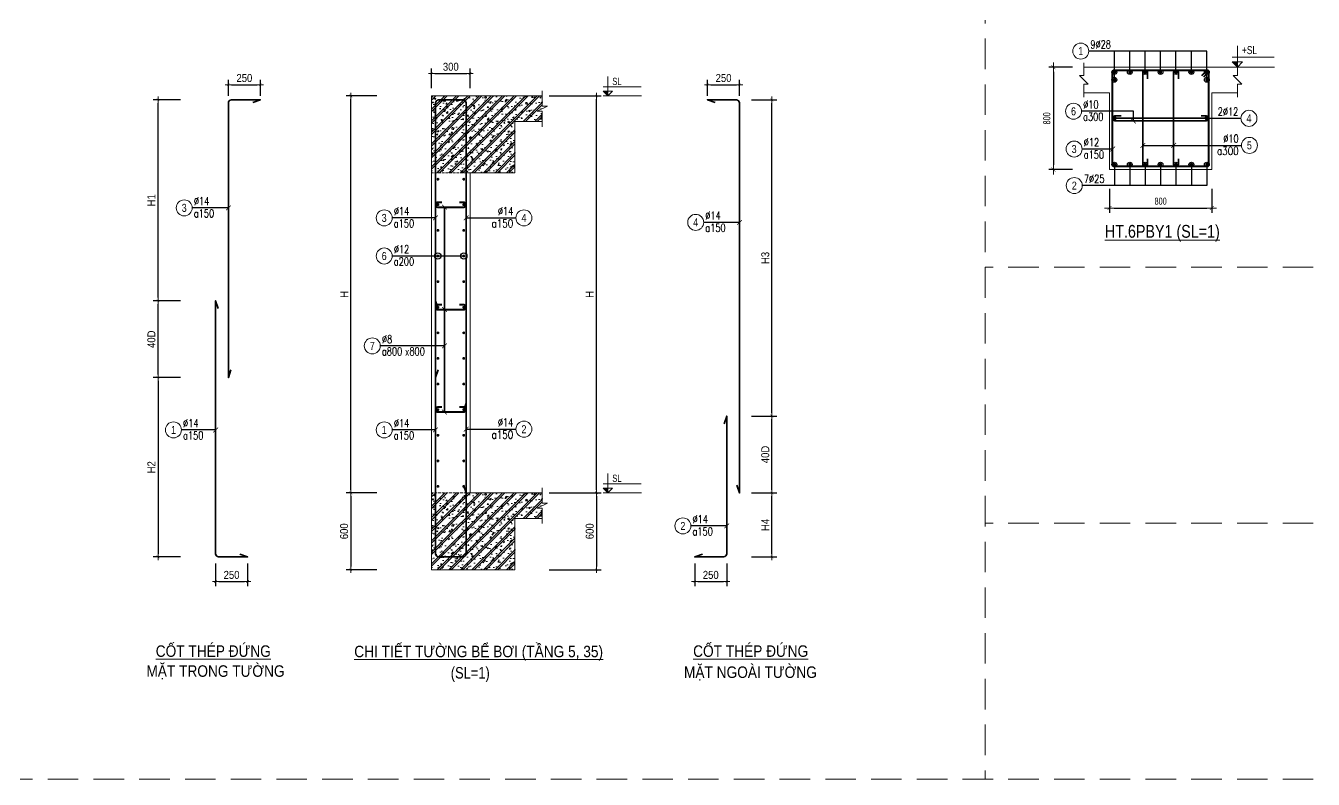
# Model space of a CAD drawing. Header units: millimetres. Extents: x 225489 to 327520, y -235866 to -221866.
# Drawn here: x 317466 to 327520, y -235866 to -229980 of the extents above; entities that cross this region are included whole.
import ezdxf
from ezdxf.enums import TextEntityAlignment as Align

# ---------------------------------------------------------------- set-up
doc = ezdxf.new("R2010")
doc.units = ezdxf.units.MM
doc.header["$PDMODE"] = 3
doc.linetypes.add('HIDDEN', pattern=[9.525, 6.35, -3.175])
doc.linetypes.add('HIDDEN2', pattern=[4.7625, 3.175, -1.5875])
doc.layers.get('0').update_dxf_attribs({"lineweight": 20})
doc.layers.get('Defpoints').update_dxf_attribs({"color": 151, "lineweight": 9})
for name, color, linetype, lineweight in [('kata_text', 7, 'Continuous', 30), ('NDC_S_ANNO', 7, 'Continuous', 20), ('NDC_S_CONTINUOUS', 3, 'Continuous', 20), ('NDC_S_DIM', 1, 'Continuous', 15), ('NDC_S_HATCH MATERIAL', 8, 'Continuous', 13), ('NDC_S_HIDDEN', 8, 'HIDDEN2', 13), ('NDC_S_LEADER', 1, 'Continuous', 15), ('NDC_S_REBAR', 4, 'Continuous', 35), ('NDC_S_STIRRUP', 4, 'Continuous', 40), ('NDC_S_TEXT SYMBOL', 7, 'Continuous', 20), ('NDC_S_THIN LINE', 8, 'Continuous', 9), ('NDC_S_VN TEXT', 7, 'Continuous', 20)]:
    doc.layers.add(name, color=color, linetype=linetype, lineweight=lineweight)
doc.styles.add('ARIAL', font='arial.ttf', dxfattribs={"width": 0.8})
doc.styles.add('NDC_ANNO', font='', dxfattribs={"width": 0.8})
doc.styles.add('NDC_ARIAL', font='arial.ttf', dxfattribs={"width": 0.85})
doc.styles.add('NDC_DIM', font='', dxfattribs={"width": 0.75})
doc.styles.add('NDC_EN TXT', font='romans.shx', dxfattribs={"width": 0.8})
doc.styles.add('NDC_ROMANS', font='romans.shx', dxfattribs={"width": 0.8})
doc.styles.get('NDC_ANNO').set_extended_font_data('Dotum')
doc.styles.get('NDC_DIM').set_extended_font_data('Dotum')
doc.dimstyles.new('NDC_1-25', dxfattribs={"dimscale": 25, "dimtxt": 2.5, "dimasz": 1, "dimexe": 1.5, "dimexo": 0, "dimgap": 0.8, "dimtad": 1, "dimdec": 0, "dimdsep": 46, "dimtxsty": 'NDC_ARIAL', "dimblk": 'DIMMARK', "dimcen": 49999.938995, "dimdle": 1.5, "dimclrd": 1, "dimclre": 1, "dimclrt": 3, "dimadec": 0, "dimazin": 0, "dimtfac": 1, "dimtdec": 0, "dimtix": 1, "dimtmove": 2, "dimatfit": 3, "dimfxl": 8, "dimarcsym": 0})
doc.dimstyles.new('NDC_dim_25', dxfattribs={"dimscale": 25, "dimtxt": 2.2, "dimasz": 1.5, "dimexe": 1.5, "dimexo": 2.5, "dimgap": 1, "dimtad": 1, "dimdec": 0, "dimzin": 0, "dimdsep": 46, "dimtxsty": 'NDC_DIM', "dimblk": 'DIMMARK', "dimcen": 0.09, "dimdle": 1.2, "dimclrd": 1, "dimclre": 1, "dimclrt": 3, "dimadec": 0, "dimazin": 0, "dimtfac": 1, "dimtdec": 0, "dimtix": 1, "dimtofl": 0, "dimtmove": 0, "dimatfit": 3, "dimfxl": 6, "dimfxlon": 1, "dimtolj": 1, "dimtzin": 0, "dimarcsym": 0})

# ---------------------------------------------------------------- blocks, each defined once
blk = doc.blocks.new('DIMMARK')
at = {"layer": 'NDC_S_DIM', "color": 1}
blk.add_line((-1.5, 0), (1, 0), dxfattribs=at)
at = {"layer": 'NDC_S_DIM', "color": 2, "const_width": 0.1}
blk.add_lwpolyline([(-0.42, -0.42), (0.42, 0.42)], dxfattribs=at)
blk = doc.blocks.new('kata_block_TD')
at = {"color": 6, "linetype": 'ByBlock', "lineweight": -2, "style": 'ARIAL', "width": 0.8}
blk.add_attdef('SECTDET2', text='', height=5, dxfattribs=at).set_placement((0, 7.97), align=Align.CENTER)
at = {"color": 0, "linetype": 'ByBlock', "lineweight": -2, "style": 'ARIAL', "width": 0.8}
blk.add_attdef('SECTDET1', text='', height=5, dxfattribs=at).set_placement((0, 1.47), align=Align.CENTER)
at = {"color": 3, "lineweight": 25, "style": 'ARIAL', "width": 0.8}
blk.add_attdef('SSCALE', text='', height=2.5, dxfattribs=at).set_placement((0, -4), align=Align.CENTER)
blk = doc.blocks.new('*D415')
at = {"layer": 'Defpoints', "color": 0, "transparency": 16777216}
for p in [(320208, -233629), (320004, -234229), (320208, -234229)]:
    blk.add_point(p, dxfattribs=at)
at = {"layer": 'NDC_S_DIM', "color": 1, "lineweight": -2, "transparency": 16777216}
for p, q in [((320208, -233629), (319967, -233629)), ((320004, -233654), (320004, -234204)), ((320208, -234229), (319967, -234229))]:
    blk.add_line(p, q, dxfattribs=at)
at = {"layer": 'NDC_S_DIM', "color": 1, "lineweight": -2, "transparency": 16777216, "xscale": 25, "yscale": 25, "zscale": 25}
for p, rotation in [((320004, -233629), 90), ((320004, -234229), 270)]:
    blk.add_blockref('DIMMARK', p, dxfattribs=dict(at, rotation=rotation))
at = {"layer": 'NDC_S_DIM', "color": 3, "transparency": 16777216, "insert": (319952, -233929), "char_height": 62.5, "attachment_point": 5, "rotation": 90, "style": 'NDC_ARIAL'}
blk.add_mtext('600', dxfattribs=at)
blk = doc.blocks.new('*D416')
at = {"layer": 'Defpoints', "color": 0, "transparency": 16777216}
for p in [(320935, -230353), (320635, -230469), (320935, -230469)]:
    blk.add_point(p, dxfattribs=at)
at = {"layer": 'NDC_S_DIM', "color": 1, "lineweight": -2, "transparency": 16777216}
for p, q in [((320635, -230469), (320635, -230315)), ((320935, -230469), (320935, -230315)), ((320660, -230353), (320910, -230353))]:
    blk.add_line(p, q, dxfattribs=at)
at = {"layer": 'NDC_S_DIM', "color": 1, "lineweight": -2, "transparency": 16777216, "xscale": 25, "yscale": 25, "zscale": 25, "rotation": 180}
blk.add_blockref('DIMMARK', (320635, -230353), dxfattribs=at)
at = {"layer": 'NDC_S_DIM', "color": 1, "lineweight": -2, "transparency": 16777216, "xscale": 25, "yscale": 25, "zscale": 25}
blk.add_blockref('DIMMARK', (320935, -230353), dxfattribs=at)
at = {"layer": 'NDC_S_DIM', "color": 3, "transparency": 16777216, "insert": (320785, -230301), "char_height": 62.5, "attachment_point": 5, "style": 'NDC_ARIAL'}
blk.add_mtext('300', dxfattribs=at)
blk = doc.blocks.new('kata_block_THEP')
at = {"layer": 'NDC_S_REBAR', "color": 0}
for p, q in [((-0.5, 0), (0.5, 0)), ((-0.35, 0.35), (0.35, -0.35)), ((0.35, 0.35), (-0.35, -0.35)), ((0, 0.5), (0, -0.5))]:
    blk.add_line(p, q, dxfattribs=at)
at = {"layer": 'NDC_S_REBAR', "color": 0, "const_width": 0.0833}
blk.add_lwpolyline([(-0.5, 0, 1), (0.5, 0, 1), (-0.5, 0, 1)], format="xyb", dxfattribs=at)
blk = doc.blocks.new('*U413')
at = {"layer": 'NDC_S_REBAR', "xscale": 18, "yscale": 18, "zscale": 18}
blk.add_blockref('kata_block_THEP', (0, 0), dxfattribs=at)
blk = doc.blocks.new('*U414')
at = {"layer": 'NDC_S_CONTINUOUS', "color": 0, "linetype": 'ByBlock', "lineweight": -2, "transparency": 16777216}
for p in [(0, 0), (200, 0), (400, 0), (600, 0), (800, 0), (1000, 0), (1200, 0), (1400, 0), (1600, 0), (1800, 0), (2000, 0), (2200, 0), (2400, 0)]:
    blk.add_blockref('*U413', p, dxfattribs=at)
blk = doc.blocks.new('*U411')
at = {"layer": 'NDC_S_REBAR', "xscale": 18, "yscale": 18, "zscale": 18}
blk.add_blockref('kata_block_THEP', (0, 0), dxfattribs=at)
blk = doc.blocks.new('*U412')
at = {"layer": 'NDC_S_CONTINUOUS', "color": 0, "linetype": 'ByBlock', "lineweight": -2, "transparency": 16777216}
for p in [(0, 0), (200, 0), (400, 0), (600, 0), (800, 0), (1000, 0), (1200, 0), (1400, 0), (1600, 0), (1800, 0), (2000, 0), (2200, 0), (2400, 0)]:
    blk.add_blockref('*U411', p, dxfattribs=at)
blk = doc.blocks.new('*D417')
at = {"layer": 'Defpoints', "color": 0, "transparency": 16777216}
for p in [(321554, -230529), (321922, -230529), (321554, -233629)]:
    blk.add_point(p, dxfattribs=at)
at = {"layer": 'NDC_S_DIM', "color": 1, "lineweight": -2, "transparency": 16777216}
for p, q in [((321554, -230529), (321959, -230529)), ((321922, -233604), (321922, -230554)), ((321554, -233629), (321959, -233629))]:
    blk.add_line(p, q, dxfattribs=at)
at = {"layer": 'NDC_S_DIM', "color": 1, "lineweight": -2, "transparency": 16777216, "xscale": 25, "yscale": 25, "zscale": 25}
for p, rotation in [((321922, -230529), 90), ((321922, -233629), 270)]:
    blk.add_blockref('DIMMARK', p, dxfattribs=dict(at, rotation=rotation))
at = {"layer": 'NDC_S_DIM', "color": 3, "transparency": 16777216, "insert": (321870, -232079), "char_height": 62.5, "attachment_point": 5, "rotation": 90, "style": 'NDC_ARIAL'}
blk.add_mtext('H', dxfattribs=at)
blk = doc.blocks.new('*D418')
at = {"layer": 'Defpoints', "color": 0, "transparency": 16777216}
for p in [(321554, -233629), (321554, -234229), (321922, -234229)]:
    blk.add_point(p, dxfattribs=at)
at = {"layer": 'NDC_S_DIM', "color": 1, "lineweight": -2, "transparency": 16777216}
for p, q in [((321554, -233629), (321959, -233629)), ((321922, -233654), (321922, -234204)), ((321554, -234229), (321959, -234229))]:
    blk.add_line(p, q, dxfattribs=at)
at = {"layer": 'NDC_S_DIM', "color": 1, "lineweight": -2, "transparency": 16777216, "xscale": 25, "yscale": 25, "zscale": 25}
for p, rotation in [((321922, -233629), 90), ((321922, -234229), 270)]:
    blk.add_blockref('DIMMARK', p, dxfattribs=dict(at, rotation=rotation))
at = {"layer": 'NDC_S_DIM', "color": 3, "transparency": 16777216, "insert": (321870, -233929), "char_height": 62.5, "attachment_point": 5, "rotation": 90, "style": 'NDC_ARIAL'}
blk.add_mtext('600', dxfattribs=at)
blk = doc.blocks.new('*D419')
at = {"layer": 'Defpoints', "color": 0, "transparency": 16777216}
for p in [(323133, -233629), (323292, -233629), (323133, -234129)]:
    blk.add_point(p, dxfattribs=at)
at = {"layer": 'NDC_S_DIM', "color": 1, "lineweight": -2, "transparency": 16777216}
for p, q in [((323133, -233629), (323330, -233629)), ((323292, -234104), (323292, -233654)), ((323133, -234129), (323330, -234129))]:
    blk.add_line(p, q, dxfattribs=at)
at = {"layer": 'NDC_S_DIM', "color": 1, "lineweight": -2, "transparency": 16777216, "xscale": 25, "yscale": 25, "zscale": 25}
for p, rotation in [((323292, -233629), 90), ((323292, -234129), 270)]:
    blk.add_blockref('DIMMARK', p, dxfattribs=dict(at, rotation=rotation))
at = {"layer": 'NDC_S_DIM', "color": 3, "transparency": 16777216, "insert": (323241, -233879), "char_height": 62.5, "attachment_point": 5, "rotation": 90, "style": 'NDC_ARIAL'}
blk.add_mtext('H4', dxfattribs=at)
blk = doc.blocks.new('*D420')
at = {"layer": 'Defpoints', "color": 0, "transparency": 16777216}
for p in [(323133, -233029), (323292, -233029), (323133, -233629)]:
    blk.add_point(p, dxfattribs=at)
at = {"layer": 'NDC_S_DIM', "color": 1, "lineweight": -2, "transparency": 16777216}
for p, q in [((323133, -233029), (323330, -233029)), ((323292, -233604), (323292, -233054)), ((323133, -233629), (323330, -233629))]:
    blk.add_line(p, q, dxfattribs=at)
at = {"layer": 'NDC_S_DIM', "color": 1, "lineweight": -2, "transparency": 16777216, "xscale": 25, "yscale": 25, "zscale": 25}
for p, rotation in [((323292, -233029), 90), ((323292, -233629), 270)]:
    blk.add_blockref('DIMMARK', p, dxfattribs=dict(at, rotation=rotation))
at = {"layer": 'NDC_S_DIM', "color": 3, "transparency": 16777216, "insert": (323241, -233329), "char_height": 62.5, "attachment_point": 5, "rotation": 90, "style": 'NDC_ARIAL'}
blk.add_mtext('40D', dxfattribs=at)
blk = doc.blocks.new('*D421')
at = {"layer": 'Defpoints', "color": 0, "transparency": 16777216}
for p in [(323133, -230559), (323292, -230559), (323133, -233029)]:
    blk.add_point(p, dxfattribs=at)
at = {"layer": 'NDC_S_DIM', "color": 1, "lineweight": -2, "transparency": 16777216}
for p, q in [((323133, -230559), (323330, -230559)), ((323292, -233004), (323292, -230584)), ((323133, -233029), (323330, -233029))]:
    blk.add_line(p, q, dxfattribs=at)
at = {"layer": 'NDC_S_DIM', "color": 1, "lineweight": -2, "transparency": 16777216, "xscale": 25, "yscale": 25, "zscale": 25}
for p, rotation in [((323292, -230559), 90), ((323292, -233029), 270)]:
    blk.add_blockref('DIMMARK', p, dxfattribs=dict(at, rotation=rotation))
at = {"layer": 'NDC_S_DIM', "color": 3, "transparency": 16777216, "insert": (323241, -231794), "char_height": 62.5, "attachment_point": 5, "rotation": 90, "style": 'NDC_ARIAL'}
blk.add_mtext('H3', dxfattribs=at)
blk = doc.blocks.new('*D422')
at = {"layer": 'Defpoints', "color": 0, "transparency": 16777216}
for p in [(322690, -234180), (322940, -234180), (322940, -234322)]:
    blk.add_point(p, dxfattribs=at)
at = {"layer": 'NDC_S_DIM', "color": 1, "lineweight": -2, "transparency": 16777216}
for p, q in [((322690, -234180), (322690, -234359)), ((322940, -234180), (322940, -234359)), ((322715, -234322), (322915, -234322))]:
    blk.add_line(p, q, dxfattribs=at)
at = {"layer": 'NDC_S_DIM', "color": 1, "lineweight": -2, "transparency": 16777216, "xscale": 25, "yscale": 25, "zscale": 25, "rotation": 180}
blk.add_blockref('DIMMARK', (322690, -234322), dxfattribs=at)
at = {"layer": 'NDC_S_DIM', "color": 1, "lineweight": -2, "transparency": 16777216, "xscale": 25, "yscale": 25, "zscale": 25}
blk.add_blockref('DIMMARK', (322940, -234322), dxfattribs=at)
at = {"layer": 'NDC_S_DIM', "color": 3, "transparency": 16777216, "insert": (322815, -234270), "char_height": 62.5, "attachment_point": 5, "style": 'NDC_ARIAL'}
blk.add_mtext('250', dxfattribs=at)
blk = doc.blocks.new('*D423')
at = {"layer": 'Defpoints', "color": 0, "transparency": 16777216}
for p in [(318948, -234180), (319198, -234180), (319198, -234322)]:
    blk.add_point(p, dxfattribs=at)
at = {"layer": 'NDC_S_DIM', "color": 1, "lineweight": -2, "transparency": 16777216}
for p, q in [((318948, -234180), (318948, -234359)), ((319198, -234180), (319198, -234359)), ((318973, -234322), (319173, -234322))]:
    blk.add_line(p, q, dxfattribs=at)
at = {"layer": 'NDC_S_DIM', "color": 1, "lineweight": -2, "transparency": 16777216, "xscale": 25, "yscale": 25, "zscale": 25, "rotation": 180}
blk.add_blockref('DIMMARK', (318948, -234322), dxfattribs=at)
at = {"layer": 'NDC_S_DIM', "color": 1, "lineweight": -2, "transparency": 16777216, "xscale": 25, "yscale": 25, "zscale": 25}
blk.add_blockref('DIMMARK', (319198, -234322), dxfattribs=at)
at = {"layer": 'NDC_S_DIM', "color": 3, "transparency": 16777216, "insert": (319073, -234270), "char_height": 62.5, "attachment_point": 5, "style": 'NDC_ARIAL'}
blk.add_mtext('250', dxfattribs=at)
blk = doc.blocks.new('*D424')
at = {"layer": 'Defpoints', "color": 0, "transparency": 16777216}
for p in [(318674, -232729), (318499, -234129), (318674, -234129)]:
    blk.add_point(p, dxfattribs=at)
at = {"layer": 'NDC_S_DIM', "color": 1, "lineweight": -2, "transparency": 16777216}
for p, q in [((318674, -232729), (318461, -232729)), ((318499, -232754), (318499, -234104)), ((318674, -234129), (318461, -234129))]:
    blk.add_line(p, q, dxfattribs=at)
at = {"layer": 'NDC_S_DIM', "color": 1, "lineweight": -2, "transparency": 16777216, "xscale": 25, "yscale": 25, "zscale": 25}
for p, rotation in [((318499, -232729), 90), ((318499, -234129), 270)]:
    blk.add_blockref('DIMMARK', p, dxfattribs=dict(at, rotation=rotation))
at = {"layer": 'NDC_S_DIM', "color": 3, "transparency": 16777216, "insert": (318447, -233429), "char_height": 62.5, "attachment_point": 5, "rotation": 90, "style": 'NDC_ARIAL'}
blk.add_mtext('H2', dxfattribs=at)
blk = doc.blocks.new('*D425')
at = {"layer": 'Defpoints', "color": 0, "transparency": 16777216}
for p in [(318499, -232129), (318674, -232129), (318674, -232729)]:
    blk.add_point(p, dxfattribs=at)
at = {"layer": 'NDC_S_DIM', "color": 1, "lineweight": -2, "transparency": 16777216}
for p, q in [((318674, -232129), (318461, -232129)), ((318499, -232704), (318499, -232154)), ((318674, -232729), (318461, -232729))]:
    blk.add_line(p, q, dxfattribs=at)
at = {"layer": 'NDC_S_DIM', "color": 1, "lineweight": -2, "transparency": 16777216, "xscale": 25, "yscale": 25, "zscale": 25}
for p, rotation in [((318499, -232129), 90), ((318499, -232729), 270)]:
    blk.add_blockref('DIMMARK', p, dxfattribs=dict(at, rotation=rotation))
at = {"layer": 'NDC_S_DIM', "color": 3, "transparency": 16777216, "insert": (318447, -232429), "char_height": 62.5, "attachment_point": 5, "rotation": 90, "style": 'NDC_ARIAL'}
blk.add_mtext('40D', dxfattribs=at)
blk = doc.blocks.new('*D426')
at = {"layer": 'Defpoints', "color": 0, "transparency": 16777216}
for p in [(318499, -230559), (318674, -230559), (318674, -232129)]:
    blk.add_point(p, dxfattribs=at)
at = {"layer": 'NDC_S_DIM', "color": 1, "lineweight": -2, "transparency": 16777216}
for p, q in [((318674, -230559), (318461, -230559)), ((318499, -232104), (318499, -230584)), ((318674, -232129), (318461, -232129))]:
    blk.add_line(p, q, dxfattribs=at)
at = {"layer": 'NDC_S_DIM', "color": 1, "lineweight": -2, "transparency": 16777216, "xscale": 25, "yscale": 25, "zscale": 25}
for p, rotation in [((318499, -230559), 90), ((318499, -232129), 270)]:
    blk.add_blockref('DIMMARK', p, dxfattribs=dict(at, rotation=rotation))
at = {"layer": 'NDC_S_DIM', "color": 3, "transparency": 16777216, "insert": (318447, -231344), "char_height": 62.5, "attachment_point": 5, "rotation": 90, "style": 'NDC_ARIAL'}
blk.add_mtext('H1', dxfattribs=at)
blk = doc.blocks.new('*D427')
at = {"layer": 'Defpoints', "color": 0, "transparency": 16777216}
for p in [(319298, -230441), (319048, -230528), (319298, -230528)]:
    blk.add_point(p, dxfattribs=at)
at = {"layer": 'NDC_S_DIM', "color": 1, "lineweight": -2, "transparency": 16777216}
for p, q in [((319048, -230528), (319048, -230403)), ((319073, -230441), (319273, -230441)), ((319298, -230528), (319298, -230403))]:
    blk.add_line(p, q, dxfattribs=at)
at = {"layer": 'NDC_S_DIM', "color": 1, "lineweight": -2, "transparency": 16777216, "xscale": 25, "yscale": 25, "zscale": 25, "rotation": 180}
blk.add_blockref('DIMMARK', (319048, -230441), dxfattribs=at)
at = {"layer": 'NDC_S_DIM', "color": 1, "lineweight": -2, "transparency": 16777216, "xscale": 25, "yscale": 25, "zscale": 25}
blk.add_blockref('DIMMARK', (319298, -230441), dxfattribs=at)
at = {"layer": 'NDC_S_DIM', "color": 3, "transparency": 16777216, "insert": (319173, -230389), "char_height": 62.5, "attachment_point": 5, "style": 'NDC_ARIAL'}
blk.add_mtext('250', dxfattribs=at)
blk = doc.blocks.new('*D428')
at = {"layer": 'Defpoints', "color": 0, "transparency": 16777216}
for p in [(323040, -230441), (322790, -230528), (323040, -230528)]:
    blk.add_point(p, dxfattribs=at)
at = {"layer": 'NDC_S_DIM', "color": 1, "lineweight": -2, "transparency": 16777216}
for p, q in [((322790, -230528), (322790, -230403)), ((322815, -230441), (323015, -230441)), ((323040, -230528), (323040, -230403))]:
    blk.add_line(p, q, dxfattribs=at)
at = {"layer": 'NDC_S_DIM', "color": 1, "lineweight": -2, "transparency": 16777216, "xscale": 25, "yscale": 25, "zscale": 25, "rotation": 180}
blk.add_blockref('DIMMARK', (322790, -230441), dxfattribs=at)
at = {"layer": 'NDC_S_DIM', "color": 1, "lineweight": -2, "transparency": 16777216, "xscale": 25, "yscale": 25, "zscale": 25}
blk.add_blockref('DIMMARK', (323040, -230441), dxfattribs=at)
at = {"layer": 'NDC_S_DIM', "color": 3, "transparency": 16777216, "insert": (322915, -230389), "char_height": 62.5, "attachment_point": 5, "style": 'NDC_ARIAL'}
blk.add_mtext('250', dxfattribs=at)
blk = doc.blocks.new('*U12')
blk.add_circle((-2.5, 0), 2.5)
at = {"layer": 'NDC_S_VN TEXT', "color": 7, "style": 'ARIAL', "width": 0.8}
blk.add_attdef('SH2', text='', height=2.5, dxfattribs=at).set_placement((-2.5, 0), align=Align.MIDDLE)
at = {"layer": 'NDC_S_VN TEXT', "color": 3, "style": 'NDC_EN TXT', "width": 0.75}
for tag, p in [('DK1', (0.5, 0.85)), ('KC1', (0.5, -2.97))]:
    blk.add_attdef(tag, p, '', height=2.5, dxfattribs=at)
blk = doc.blocks.new('*U15')
blk.add_circle((2.5, 0), 2.5)
at = {"layer": 'NDC_S_VN TEXT', "color": 3, "style": 'NDC_EN TXT'}
for tag, width, p in [('DK2', 0.75, (-0.85, 0.85)), ('KC2', 0.8, (-0.85, -2.97))]:
    blk.add_attdef(tag, text='', height=2.5, dxfattribs=dict(at, width=width)).set_placement(p, align=Align.RIGHT)
at = {"layer": 'NDC_S_VN TEXT', "color": 7, "style": 'ARIAL', "width": 0.8}
blk.add_attdef('SH3', text='', height=2.5, dxfattribs=at).set_placement((2.5, 0), align=Align.MIDDLE)
blk = doc.blocks.new('CD')
at = {"layer": 'NDC_S_ANNO'}
blk.add_hatch(color=3, dxfattribs=at).paths.add_polyline_path([(0, 160), (-161, 160), (0, 0)])
at = {"layer": 'NDC_S_ANNO', "ltscale": 50}
h = blk.add_hatch(dxfattribs=at)
h.set_pattern_fill('ANSI31', color=256, scale=140.6, style=0)
h.paths.add_polyline_path([(0, 160), (0, 0), (161, 160)])
for p, q in [((1156, 0), (-164, 0)), ((-159, 314), (1147, 314))]:
    blk.add_line(p, q, dxfattribs=at)
for points in [[(0, 669), (0, 0)], [(0, 0), (-161, 160), (0, 160)], [(0, 0), (161, 160), (0, 160)]]:
    blk.add_lwpolyline(points, dxfattribs=at)
at = {"layer": 'NDC_S_TEXT SYMBOL', "color": 3, "style": 'NDC_DIM', "width": 0.7}
blk.add_attdef('COT', (154, 375), '', height=250, dxfattribs=at)
blk = doc.blocks.new('*D429')
at = {"layer": 'Defpoints', "color": 0, "transparency": 16777216}
for p in [(320004, -230529), (320208, -230529), (320208, -233629)]:
    blk.add_point(p, dxfattribs=at)
at = {"layer": 'NDC_S_DIM', "color": 1, "lineweight": -2, "transparency": 16777216}
for p, q in [((320208, -230529), (319967, -230529)), ((320004, -233604), (320004, -230554)), ((320208, -233629), (319967, -233629))]:
    blk.add_line(p, q, dxfattribs=at)
at = {"layer": 'NDC_S_DIM', "color": 1, "lineweight": -2, "transparency": 16777216, "xscale": 25, "yscale": 25, "zscale": 25}
for p, rotation in [((320004, -230529), 90), ((320004, -233629), 270)]:
    blk.add_blockref('DIMMARK', p, dxfattribs=dict(at, rotation=rotation))
at = {"layer": 'NDC_S_DIM', "color": 3, "transparency": 16777216, "insert": (319953, -232079), "char_height": 62.5, "attachment_point": 5, "rotation": 90, "style": 'NDC_ARIAL'}
blk.add_mtext('H', dxfattribs=at)
blk = doc.blocks.new('*U10')
blk.add_circle((2.5, 0), 2.5)
at = {"layer": 'NDC_S_VN TEXT', "color": 3, "style": 'NDC_EN TXT', "width": 0.75}
blk.add_attdef('DK2', text='', height=2.5, dxfattribs=at).set_placement((-0.85, 0.85), align=Align.RIGHT)
at = {"layer": 'NDC_S_VN TEXT', "color": 7, "style": 'ARIAL', "width": 0.8}
blk.add_attdef('SH3', text='', height=2.5, dxfattribs=at).set_placement((2.5, 0), align=Align.MIDDLE)
blk = doc.blocks.new('kata_block_CT')
at = {"layer": 'NDC_S_ANNO'}
blk.add_hatch(color=3, dxfattribs=at).paths.add_polyline_path([(0, 1.6), (-1.61, 1.6), (0, 0)])
at = {"layer": 'NDC_S_ANNO', "ltscale": 50}
h = blk.add_hatch(dxfattribs=at)
h.set_pattern_fill('ANSI31', color=256, scale=1.406, style=0)
h.paths.add_polyline_path([(0, 1.6), (0, 0), (1.61, 1.6)])
for p, q in [((11.56, 0), (-1.64, 0)), ((-1.59, 3.14), (11.47, 3.14))]:
    blk.add_line(p, q, dxfattribs=at)
for points in [[(0, 6.69), (0, 0)], [(0, 0), (-1.61, 1.6), (0, 1.6)], [(0, 0), (1.61, 1.6), (0, 1.6)]]:
    blk.add_lwpolyline(points, dxfattribs=at)
at = {"layer": 'NDC_S_ANNO', "color": 8, "ltscale": 50}
blk.add_lwpolyline([(0, 0), (-1.61, 1.6), (0, 1.6)], dxfattribs=at)
at = {"layer": 'NDC_S_TEXT SYMBOL', "color": 3, "style": 'NDC_ANNO', "width": 0.8}
blk.add_attdef('CT', (1.41, 4.07), '', height=2.5, dxfattribs=at)
blk = doc.blocks.new('*D434')
at = {"layer": 'Defpoints', "color": 0, "transparency": 16777216}
for p in [(325928, -231104), (326728, -231104), (326728, -231404)]:
    blk.add_point(p, dxfattribs=at)
at = {"layer": 'NDC_S_DIM', "color": 1, "lineweight": -2, "transparency": 16777216}
for p, q in [((325928, -231254), (325928, -231441)), ((326728, -231254), (326728, -231441)), ((325965, -231404), (326690, -231404))]:
    blk.add_line(p, q, dxfattribs=at)
at = {"layer": 'NDC_S_DIM', "color": 1, "lineweight": -2, "transparency": 16777216, "xscale": 37.5, "yscale": 37.5, "zscale": 37.5, "rotation": 180}
blk.add_blockref('DIMMARK', (325928, -231404), dxfattribs=at)
at = {"layer": 'NDC_S_DIM', "color": 1, "lineweight": -2, "transparency": 16777216, "xscale": 37.5, "yscale": 37.5, "zscale": 37.5}
blk.add_blockref('DIMMARK', (326728, -231404), dxfattribs=at)
at = {"layer": 'NDC_S_DIM', "color": 3, "transparency": 16777216, "insert": (326328, -231351), "char_height": 55, "attachment_point": 5, "style": 'NDC_DIM'}
blk.add_mtext('\\A1;800', dxfattribs=at)
blk = doc.blocks.new('*D435')
at = {"layer": 'Defpoints', "color": 0, "transparency": 16777216}
for p in [(325997, -230304), (325491, -231104), (325997, -231104)]:
    blk.add_point(p, dxfattribs=at)
at = {"layer": 'NDC_S_DIM', "color": 1, "lineweight": -2, "transparency": 16777216}
for p, q in [((325641, -230304), (325454, -230304)), ((325491, -230341), (325491, -231066)), ((325641, -231104), (325454, -231104))]:
    blk.add_line(p, q, dxfattribs=at)
at = {"layer": 'NDC_S_DIM', "color": 1, "lineweight": -2, "transparency": 16777216, "xscale": 37.5, "yscale": 37.5, "zscale": 37.5}
for p, rotation in [((325491, -230304), 90), ((325491, -231104), 270)]:
    blk.add_blockref('DIMMARK', p, dxfattribs=dict(at, rotation=rotation))
at = {"layer": 'NDC_S_DIM', "color": 3, "transparency": 16777216, "insert": (325439, -230704), "char_height": 55, "attachment_point": 5, "rotation": 90, "style": 'NDC_DIM'}
blk.add_mtext('\\A1;800', dxfattribs=at)
blk = doc.blocks.new('*U11')
blk.add_circle((-2.5, 0), 2.5)
at = {"layer": 'NDC_S_VN TEXT', "color": 7, "style": 'ARIAL', "width": 0.8}
blk.add_attdef('SH2', text='', height=2.5, dxfattribs=at).set_placement((-2.5, 0), align=Align.MIDDLE)
at = {"layer": 'NDC_S_VN TEXT', "color": 3, "style": 'NDC_EN TXT', "width": 0.75}
blk.add_attdef('DK1', (0.5, 0.85), '', height=2.5, dxfattribs=at)

msp = doc.modelspace()

# ---------------------------------------------------------------- hatches: boundary and pattern name
at = {"layer": 'NDC_S_HATCH MATERIAL'}
h = msp.add_hatch(dxfattribs=at)
h.set_pattern_fill('BT-01', color=256, scale=15, pattern_type=2)
h.set_pattern_definition([(50, (316412.87, -329897.705), (107.58903, -9.41282), [11.25, -123.75]), (355, (316412.87, -329897.7), (-20.8127, 112.82882), [9, -99]), (100.4514, (316421.84, -329898.49), (86.77641, 103.41593), [9.56103, -105.17132]), (46.1842, (316412.87, -329867.7), (160.08616, -24.82785), [16.875, -185.625]), (96.6356, (316426.21, -329869.77), (140.1994, 146.11768), [14.34154, -157.75695]), (351.1842, (316412.87, -329867.7), (140.1993, 146.1178), [13.5, -148.5]), (21, (316427.87, -329875.205), (89.53606, -60.39283), [11.25, -123.75]), (326, (316427.87, -329875.2), (36.4973, 108.77251), [9, -99]), (71.4514, (316435.33, -329880.24), (126.03339, 48.37957), [9.56103, -105.17132]), (37.5, (316412.87, -329897.705), (1.823978, 49.934078), [0, -97.8, 0, -100.5, 0, -99.375]), (7.5, (316412.87, -329897.705), (39.46043, 59.161757), [0, -57.3, 0, -95.55, 0, -37.875]), (327.5, (316379.42, -329897.705), (80.073365, -3.38323), [0, -37.5, 0, -117, 0, -155.25]), (317.5, (316364.42, -329897.705), (87.477925, 15.015747), [0, -48.75, 0, -77.7, 0, -110.25]), (45, (316412.87, -329897.705), (-45.078057, 45.078057), []), (45, (316412.87, -329879.33), (-45.078057, 45.078057), [])])
h.paths.add_polyline_path([(321499, -230648.9), (321459, -230648.9), (321539, -230608.9), (321499, -230608.9), (321499, -230528.9), (320935.2, -230528.9), (320635.2, -230528.9), (320635.2, -231128.9), (321285.2, -231128.9), (321285.2, -230728.9), (321499, -230728.9)])
h = msp.add_hatch(dxfattribs=at)
h.set_pattern_fill('BT-01', color=256, scale=15, pattern_type=2)
h.set_pattern_definition([(50, (316412.87, -332997.705), (107.58903, -9.41282), [11.25, -123.75]), (355, (316412.87, -332997.7), (-20.8127, 112.82882), [9, -99]), (100.4514, (316421.84, -332998.49), (86.77641, 103.41593), [9.56103, -105.17132]), (46.1842, (316412.87, -332967.7), (160.08616, -24.82785), [16.875, -185.625]), (96.6356, (316426.21, -332969.77), (140.1994, 146.11768), [14.34154, -157.75695]), (351.1842, (316412.87, -332967.7), (140.1993, 146.1178), [13.5, -148.5]), (21, (316427.87, -332975.205), (89.53606, -60.39283), [11.25, -123.75]), (326, (316427.87, -332975.2), (36.4973, 108.77251), [9, -99]), (71.4514, (316435.33, -332980.24), (126.03339, 48.37957), [9.56103, -105.17132]), (37.5, (316412.87, -332997.705), (1.823978, 49.934078), [0, -97.8, 0, -100.5, 0, -99.375]), (7.5, (316412.87, -332997.705), (39.46043, 59.161757), [0, -57.3, 0, -95.55, 0, -37.875]), (327.5, (316379.42, -332997.705), (80.073365, -3.38323), [0, -37.5, 0, -117, 0, -155.25]), (317.5, (316364.42, -332997.705), (87.477925, 15.015747), [0, -48.75, 0, -77.7, 0, -110.25]), (45, (316412.87, -332997.705), (-45.078057, 45.078057), []), (45, (316412.87, -332979.33), (-45.078057, 45.078057), [])])
h.paths.add_polyline_path([(321499, -233748.9), (321459, -233748.9), (321539, -233708.9), (321499, -233708.9), (321499, -233628.9), (320935.2, -233628.9), (320635.2, -233628.9), (320635.2, -234228.9), (321285.2, -234228.9), (321285.2, -233828.9), (321499, -233828.9)])

# ---------------------------------------------------------------- linework, layer by layer
at = {"layer": 'NDC_S_CONTINUOUS', "ltscale": 0.005}
for p, q in [((320635.2, -230528.9), (321499, -230528.9)), ((320935.2, -233628.9), (321499, -233628.9))]:
    msp.add_line(p, q, dxfattribs=at)
at = {"layer": 'NDC_S_CONTINUOUS'}
for points in [[(325727.8, -230303.6), (325927.8, -230303.6), (325927.8, -230303.6), (326727.8, -230303.6), (326727.8, -230303.6), (326927.8, -230303.6)], [(325727.8, -230503.6), (325927.8, -230503.6), (325927.8, -231103.6), (326727.8, -231103.6), (326727.8, -230503.6), (326927.8, -230503.6)]]:
    msp.add_lwpolyline(points, dxfattribs=at)
at = {"layer": 'NDC_S_CONTINUOUS', "ltscale": 0.005}
for points in [[(320635.2, -233628.9), (320635.2, -230528.9)], [(321499, -230728.9), (321285.2, -230728.9), (321285.2, -231128.9), (320935.2, -231128.9)], [(320935.2, -233628.9), (320935.2, -231128.9)], [(321499, -233828.9), (321285.2, -233828.9), (321285.2, -234228.9), (320635.2, -234228.9), (320635.2, -233628.9)]]:
    msp.add_lwpolyline(points, dxfattribs=at)
at = {"layer": 'NDC_S_DIM'}
for points in [[(321499, -230768.9), (321499, -230648.9), (321459, -230648.9), (321539, -230608.9), (321499, -230608.9), (321499, -230488.9)], [(321499, -233868.9), (321499, -233748.9), (321459, -233748.9), (321539, -233708.9), (321499, -233708.9), (321499, -233588.9)]]:
    msp.add_lwpolyline(points, dxfattribs=at)
at = {"layer": 'NDC_S_HATCH MATERIAL', "linetype": 'HIDDEN', "ltscale": 3}
for p, q in [((320935.2, -231128.9), (320635.2, -231128.9)), ((320935.2, -233628.9), (320635.2, -233628.9))]:
    msp.add_line(p, q, dxfattribs=at)
at = {"layer": 'NDC_S_HIDDEN', "ltscale": 75}
for p, q in [((324958.5, -221865.9), (324958.5, -235865.9)), ((327520, -231865.9), (324958.5, -231865.9)), ((327520, -233865.9), (324958.5, -233865.9)), ((327520, -235865.9), (309589.4, -235865.9))]:
    msp.add_line(p, q, dxfattribs=at)
at = {"layer": 'NDC_S_REBAR'}
for points in [[(326226, -230396), (326226, -230347.1, 1), (326189.2, -230347.1), (326189.2, -231060.2, 1), (326226, -231060.2), (326226, -231020.9, -0.4142136)], [(326466.7, -230396), (326466.7, -230347.1, 1), (326429.8, -230347.1), (326429.8, -231060.2, 1), (326466.7, -231060.2), (326466.7, -231020.9, -0.4142136)], [(319238.1, -230578.9), (319298.1, -230558.9), (319072.1, -230558.9, 0.4142136), (319048.1, -230582.9), (319048.1, -232728.9), (319068.1, -232668.9)], [(320827, -230568.9), (320865.2, -230558.9), (320689.2, -230558.9, 0.4142136), (320665.2, -230582.9), (320665.2, -232728.9), (320685.2, -232668.9)], [(320735.2, -230568.9), (320705.2, -230558.9), (320881.2, -230558.9, -0.4142136), (320905.2, -230582.9), (320905.2, -233628.9), (320885.2, -233568.9)], [(322849.6, -230578.9), (322789.6, -230558.9), (323015.6, -230558.9, -0.4142136), (323039.6, -230582.9), (323039.6, -233628.9), (323019.6, -233568.9)], [(326020.1, -230685.2), (325971.2, -230685.2, 1), (325971.2, -230722.1), (326684.4, -230722.1, 1), (326684.4, -230685.2), (326645.1, -230685.2, -0.4142136)], [(319138.1, -234108.9), (319198.1, -234128.9), (318972.1, -234128.9, -0.4142136), (318948.1, -234104.9), (318948.1, -232128.9), (318968.1, -232188.9)], [(320841.3, -234108.9), (320865.2, -234128.9), (320689.2, -234128.9, -0.4142136), (320665.2, -234104.9), (320665.2, -232128.9), (320685.2, -232188.9)], [(320726.4, -234108.9), (320705.2, -234128.9), (320881.2, -234128.9, 0.4142136), (320905.2, -234104.9), (320905.2, -232928.9), (320885.2, -232988.9)], [(322749.6, -234108.9), (322689.6, -234128.9), (322915.6, -234128.9, 0.4142136), (322939.6, -234104.9), (322939.6, -233028.9), (322919.6, -233088.9)]]:
    msp.add_lwpolyline(points, format="xyb", dxfattribs=at)
at = {"layer": 'NDC_S_STIRRUP'}
for points in [[(326648.8, -230368.6), (326688.8, -230328.6, -0.4142136), (326702.8, -230342.6), (326702.8, -231064.6, -0.4142136), (326688.8, -231078.6), (325966.8, -231078.6, -0.4142136), (325952.8, -231064.6), (325952.8, -230342.6, -0.4142136), (325966.8, -230328.6), (326688.8, -230328.6, -0.4142136), (326702.8, -230342.6), (326662.8, -230382.6)], [(320716.2, -231360.9), (320684.2, -231360.9, 1), (320684.2, -231396.9), (320886.2, -231396.9, 1), (320886.2, -231360.9), (320854.2, -231360.9)], [(320716.2, -232160.9), (320684.2, -232160.9, 1), (320684.2, -232196.9), (320886.2, -232196.9, 1), (320886.2, -232160.9), (320854.2, -232160.9)], [(320716.2, -232960.9), (320684.2, -232960.9, 1), (320684.2, -232996.9), (320886.2, -232996.9, 1), (320886.2, -232960.9), (320854.2, -232960.9)]]:
    msp.add_lwpolyline(points, format="xyb", dxfattribs=at)
at = {"layer": 'NDC_S_THIN LINE'}
for points in [[(325727.8, -230537), (325727.8, -230437), (325761.1, -230437), (325694.4, -230370.3), (325727.8, -230370.3), (325727.8, -230270.3)], [(326927.8, -230537), (326927.8, -230437), (326961.1, -230437), (326894.4, -230370.3), (326927.8, -230370.3), (326927.8, -230270.3)]]:
    msp.add_lwpolyline(points, dxfattribs=at)

# ---------------------------------------------------------------- block references
at = {"layer": 'NDC_S_CONTINUOUS', "xscale": -1, "rotation": 270}
msp.add_blockref('*U414', (320684.2, -233578.9), dxfattribs=at)
at = {"layer": 'NDC_S_CONTINUOUS', "rotation": 90.00000000000001}
msp.add_blockref('*U412', (320886.2, -233578.9), dxfattribs=at)
at = {"layer": 'NDC_S_DIM'}
ref = msp.add_blockref('CD', (322011.3, -230528.9), dxfattribs=dict(at, xscale=0.2272727272727273, yscale=0.2272727272727273, zscale=0.2272727272727273))
ref.add_attrib('COT', 'SL', (322046.3, -230443.7), dxfattribs={"layer": '0', "color": 3, "height": 56.82, "style": 'NDC_ARIAL', "width": 0.75})
at = {"layer": 'NDC_S_DIM', "xscale": 25, "yscale": 25, "zscale": 25}
for p, values in [((318765.9, -231402.8), {'SH2': '3', 'DK1': '%%C14', 'KC1': 'a150'}), ((320327.4, -231481.3), {'SH2': '3', 'DK1': '%%C14', 'KC1': 'a150'}), ((322759.8, -231516), {'SH2': '4', 'DK1': '%%C14', 'KC1': 'a150'}), ((320327.4, -231778.9), {'SH2': '6', 'DK1': '%%c12', 'KC1': 'a200'}), ((320234.6, -232480.9), {'SH2': '7', 'DK1': '%%c8', 'KC1': 'a800'}), ((318681.8, -233137.5), {'SH2': '1', 'DK1': '%%C14', 'KC1': 'a150'}), ((320327.4, -233137.5), {'SH2': '1', 'DK1': '%%C14', 'KC1': 'a150'}), ((322659.8, -233886.9), {'SH2': '2', 'DK1': '%%C14', 'KC1': 'a150'})]:
    msp.add_blockref('*U12', p, dxfattribs=at).add_auto_attribs(values)
at = {"layer": 'NDC_S_DIM', "ltscale": 0.005, "xscale": 25, "yscale": 25, "zscale": 25}
for p, values in [((321293.8, -231481.3), {'SH3': '4', 'DK2': '%%C14', 'KC2': 'a150'}), ((321293.8, -233131.4), {'SH3': '2', 'DK2': '%%C14', 'KC2': 'a150'})]:
    msp.add_blockref('*U15', p, dxfattribs=at).add_auto_attribs(values)
at = {"layer": 'NDC_S_DIM'}
ref = msp.add_blockref('CD', (322011.3, -233628.9), dxfattribs=dict(at, xscale=0.2272727272727273, yscale=0.2272727272727273, zscale=0.2272727272727273))
ref.add_attrib('COT', 'SL', (322046.3, -233543.7), dxfattribs={"layer": '0', "color": 3, "height": 56.82, "style": 'NDC_ARIAL', "width": 0.75})
at = {"layer": 'NDC_S_REBAR', "xscale": 22, "yscale": 22, "zscale": 22}
for p in [(325966.8, -230342.6), (326087.1, -230342.6), (326207.4, -230342.6), (326327.8, -230342.6), (326448.1, -230342.6), (326568.4, -230342.6), (326688.8, -230342.6), (325966.8, -230402.6), (326688.8, -230402.6), (325966.8, -230703.6), (326688.8, -230703.6), (325966.8, -231064.6), (326087.1, -231064.6), (326207.4, -231064.6), (326327.8, -231064.6), (326448.1, -231064.6), (326568.4, -231064.6), (326688.8, -231064.6)]:
    msp.add_blockref('kata_block_THEP', p, dxfattribs=at)
at = {"layer": 'NDC_S_REBAR', "color": 3, "xscale": 12, "yscale": 12, "zscale": 12}
for p in [(320684.2, -231778.9), (320886.2, -231778.9)]:
    msp.add_blockref('kata_block_THEP', p, dxfattribs=at)
at = {"layer": 'NDC_S_THIN LINE', "xscale": 25, "yscale": 25, "zscale": 25}
for name, p, values in [('*U11', (325766.8, -230178.6), {'SH2': '1', 'DK1': '9%%c28'}), ('*U12', (325710.3, -230648.6), {'SH2': '6', 'DK1': '%%c10', 'KC1': 'a300'}), ('*U10', (326955.7, -230703.6), {'SH3': '4', 'DK2': '2%%c12'}), ('*U15', (326958.8, -230914.8), {'SH3': '5', 'DK2': '%%c10', 'KC2': 'a300'}), ('*U12', (325715.3, -230943.3), {'SH2': '3', 'DK1': '%%c12', 'KC1': 'a150'}), ('*U11', (325716.5, -231228.6), {'SH2': '2', 'DK1': '7%%c25'})]:
    msp.add_blockref(name, p, dxfattribs=at).add_auto_attribs(values)
at = {"layer": 'NDC_S_VN TEXT', "xscale": 25, "yscale": 25, "zscale": 25}
msp.add_blockref('kata_block_CT', (326927.8, -230303.6), dxfattribs=at).add_auto_attribs({'CT': '+SL'})
at = {"layer": 'NDC_S_VN TEXT'}
ref = msp.add_blockref('kata_block_TD', (326341.4, -231665.7), dxfattribs=dict(at, xscale=20, yscale=20, zscale=20))
ref.add_attrib('SECTDET1', '%%UHT.6PBY1 (SL=1)', dxfattribs={"layer": '0', "color": 0, "linetype": 'ByBlock', "lineweight": -2, "height": 100, "style": 'ARIAL', "width": 0.8}).set_placement((326341.4, -231636.3), align=Align.CENTER)
at = {"layer": 'NDC_S_VN TEXT', "ltscale": 0.005}
ref = msp.add_blockref('kata_block_TD', (320923.1, -235105.7), dxfattribs=dict(at, xscale=18, yscale=18, zscale=18))
ref.add_attrib('SECTDET1', ' (SL=1)', dxfattribs={"layer": '0', "color": 0, "linetype": 'ByBlock', "lineweight": -2, "height": 90, "style": 'ARIAL', "width": 0.8}).set_placement((320923.1, -235079.3), align=Align.CENTER)

# ---------------------------------------------------------------- texts
at = {"layer": 'kata_text', "color": 3, "style": 'NDC_ROMANS', "width": 0.75}
msp.add_text('x800', height=62.5, dxfattribs=at).set_placement((320427.6, -232555.2))
at = {"layer": 'NDC_S_VN TEXT', "style": 'NDC_ARIAL', "width": 0.85}
msp.add_text('%%UCHI TIẾT TƯỜNG BỂ BƠI (TẦNG 5, 35)', height=90, rotation=0, dxfattribs=at).set_placement((320031.1, -234912.9))
at = {"layer": 'NDC_S_VN TEXT', "char_height": 90, "attachment_point": 6, "rotation": 0, "style": 'NDC_ARIAL', "bg_fill": 3, "box_fill_scale": 1.2, "bg_fill_color": 256, "bg_fill_transparency": 0}
for s, insert in [('{\\LCỐT THÉP ĐỨNG}', (323576.1, -234865.5)), ('MẶT TRONG TƯỜNG', (319487.2, -235030.7))]:
    msp.add_mtext(s, dxfattribs=dict(at, insert=insert))

# ---------------------------------------------------------------- dimensions: what is measured, and where the dimension line sits
at = {"layer": 'NDC_S_DIM'}
for base, p1, p2, dimstyle, picture, middle in [((320935.2, -230352.6), (320635.2, -230469.4), (320935.2, -230469.4), 'NDC_1-25', '*D416', (320785.2, -230300.7)), ((319298.1, -230440.6), (319048.1, -230527.8), (319298.1, -230527.8), 'NDC_1-25', '*D427', (319173.1, -230388.7)), ((323039.6, -230440.6), (322789.6, -230527.8), (323039.6, -230527.8), 'NDC_1-25', '*D428', (322914.6, -230388.7)), ((326727.8, -231403.6), (325927.8, -231103.6), (326727.8, -231103.6), 'NDC_dim_25', '*D434', (326327.8, -231351.1)), ((319198.1, -234321.9), (318948.1, -234180.1), (319198.1, -234180.1), 'NDC_1-25', '*D423', (319073.1, -234270)), ((322939.6, -234321.9), (322689.6, -234180.1), (322939.6, -234180.1), 'NDC_1-25', '*D422', (322814.6, -234270))]:
    dim = msp.add_linear_dim(base=base, p1=p1, p2=p2, dimstyle=dimstyle, dxfattribs=at)
    dim.commit()
    dim.dimension.update_dxf_attribs({"geometry": picture, "text_midpoint": middle})
for base, p1, p2, angle, dimstyle, picture, middle in [((325491.5, -231103.6), (325997.5, -230303.6), (325997.5, -231103.6), 270, 'NDC_dim_25', '*D435', (325438.9, -230703.6)), ((320004, -234228.9), (320208.5, -233628.9), (320208.5, -234228.9), 90, 'NDC_1-25', '*D415', (319952.1, -233928.9)), ((321921.6, -234228.9), (321553.8, -233628.9), (321553.8, -234228.9), 90, 'NDC_1-25', '*D418', (321869.6, -233928.9))]:
    dim = msp.add_linear_dim(base=base, p1=p1, p2=p2, angle=angle, dimstyle=dimstyle, dxfattribs=at)
    dim.commit()
    dim.dimension.update_dxf_attribs({"geometry": picture, "text_midpoint": middle})
for base, p1, p2, text, picture, middle in [((318498.5, -230558.9), (318674.4, -232128.9), (318674.4, -230558.9), 'H1', '*D426', (318447.2, -231343.9)), ((320004, -230528.9), (320208.5, -233628.9), (320208.5, -230528.9), 'H', '*D429', (319952.8, -232078.9)), ((321921.6, -230528.9), (321553.8, -233628.9), (321553.8, -230528.9), 'H', '*D417', (321870.3, -232078.9)), ((323292.5, -230558.9), (323133, -233028.9), (323133, -230558.9), 'H3', '*D421', (323240.5, -231793.9)), ((318498.5, -232128.9), (318674.4, -232728.9), (318674.4, -232128.9), '40D', '*D425', (318446.6, -232428.9)), ((318498.5, -234128.9), (318674.4, -232728.9), (318674.4, -234128.9), 'H2', '*D424', (318447.2, -233428.9)), ((323292.5, -233028.9), (323133, -233628.9), (323133, -233028.9), '40D', '*D420', (323240.6, -233328.9)), ((323292.5, -233628.9), (323133, -234128.9), (323133, -233628.9), 'H4', '*D419', (323241.2, -233878.9))]:
    dim = msp.add_linear_dim(base=base, p1=p1, p2=p2, angle=90, text=text, dimstyle='NDC_1-25', dxfattribs=at)
    dim.commit()
    dim.dimension.update_dxf_attribs({"geometry": picture, "text_midpoint": middle})

# ---------------------------------------------------------------- leaders
at = {"layer": 'NDC_S_LEADER'}
for points in [[(320886.2, -231778.9), (320327.4, -231778.9)], [(320684.2, -231778.9), (320327.4, -231778.9)]]:
    msp.add_leader(points, dimstyle='NDC_1-25', override={"dimasz": 2, "dimldrblk": 'DotBlank'}, dxfattribs=at)
at = {"layer": 'NDC_S_THIN LINE'}
for points, override in [([(325966.8, -230342.6), (325966.8, -230178.6), (325766.8, -230178.6)], {"dimldrblk": 'DotBlank'}), ([(326688.8, -230342.6), (326688.8, -230178.6), (325766.8, -230178.6)], {"dimldrblk": 'DotBlank'}), ([(325966.8, -230402.6), (325966.8, -230178.6), (325766.8, -230178.6)], {"dimldrblk": 'DotBlank'}), ([(326688.8, -230402.6), (326688.8, -230178.6), (325766.8, -230178.6)], {"dimldrblk": 'DotBlank'}), ([(326087.1, -230342.6), (326087.1, -230178.6), (325887.1, -230178.6)], {"dimldrblk": 'DotBlank'}), ([(326207.4, -230342.6), (326207.4, -230178.6), (326007.4, -230178.6)], {"dimldrblk": 'DotBlank'}), ([(326327.8, -230342.6), (326327.8, -230178.6), (326127.8, -230178.6)], {"dimldrblk": 'DotBlank'}), ([(326448.1, -230342.6), (326448.1, -230178.6), (326248.1, -230178.6)], {"dimldrblk": 'DotBlank'}), ([(326568.4, -230342.6), (326568.4, -230178.6), (326368.4, -230178.6)], {"dimldrblk": 'DotBlank'}), ([(326115.1, -230723.6), (326115.1, -230648.6), (325710.3, -230648.6)], {"dimldrblk": 'ArchTick'}), ([(325966.8, -230703.6), (326694.8, -230703.6)], {"dimasz": 1, "dimldrblk": 'DotBlank'}), ([(326688.8, -230703.6), (325966.8, -230703.6)], {"dimasz": 1, "dimldrblk": 'DotBlank'}), ([(326688.8, -230703.6), (326955.7, -230703.6)], {"dimldrblk": 'DotSmall'}), ([(325952.8, -230943.3), (325715.3, -230943.3)], {"dimldrblk": 'ArchTick'}), ([(326189.2, -230914.8), (326958.8, -230914.8)], {"dimldrblk": 'ArchTick'}), ([(326429.8, -230914.8), (326958.8, -230914.8)], {"dimldrblk": 'ArchTick'}), ([(325966.8, -231064.6), (325966.8, -231228.6), (325716.5, -231228.6)], {"dimldrblk": 'DotBlank'}), ([(326688.8, -231064.6), (326688.8, -231228.6), (325716.5, -231228.6)], {"dimldrblk": 'DotBlank'}), ([(326087.1, -231064.6), (326087.1, -231228.6), (325836.8, -231228.6)], {"dimldrblk": 'DotBlank'}), ([(326207.4, -231064.6), (326207.4, -231228.6), (325957.1, -231228.6)], {"dimldrblk": 'DotBlank'}), ([(326327.8, -231064.6), (326327.8, -231228.6), (326077.5, -231228.6)], {"dimldrblk": 'DotBlank'}), ([(326448.1, -231064.6), (326448.1, -231228.6), (326197.8, -231228.6)], {"dimldrblk": 'DotBlank'}), ([(326568.4, -231064.6), (326568.4, -231228.6), (326318.1, -231228.6)], {"dimldrblk": 'DotBlank'})]:
    msp.add_leader(points, dimstyle='NDC_dim_25', override=override, dxfattribs=at)
at = {"layer": 'NDC_S_THIN LINE', "ltscale": 0.005}
for points in [[(319048.1, -231402.8), (318765.9, -231402.8)], [(320735.2, -231396.9), (320735.2, -232196.9)], [(320735.2, -232196.9), (320735.2, -231396.9)], [(320665.2, -231481.3), (320327.4, -231481.3)], [(320905.2, -231481.3), (321293.8, -231481.3)], [(323039.6, -231516), (322759.8, -231516)], [(320735.2, -232196.9), (320735.2, -232996.9)], [(320735.2, -232996.9), (320735.2, -232196.9)], [(320735.2, -232480.9), (320234.6, -232480.9)], [(318948.1, -233137.5), (318681.8, -233137.5)], [(320665.2, -233137.5), (320327.4, -233137.5)], [(320905.2, -233131.4), (321293.8, -233131.4)], [(322939.6, -233886.9), (322659.8, -233886.9)]]:
    msp.add_leader(points, dimstyle='NDC_dim_25', override={"dimldrblk": 'ArchTick'}, dxfattribs=at)

# ---------------------------------------------------------------- next in the draw order: texts
at = {"layer": 'NDC_S_VN TEXT', "char_height": 90, "attachment_point": 6, "rotation": 0, "style": 'NDC_ARIAL', "bg_fill": 3, "box_fill_scale": 1.2, "bg_fill_color": 256, "bg_fill_transparency": 0}
for s, insert in [('{\\LCỐT THÉP ĐỨNG}', (319379.5, -234865.5)), ('MẶT NGOÀI TƯỜNG', (323643.8, -235039.7))]:
    msp.add_mtext(s, dxfattribs=dict(at, insert=insert))

doc.saveas('drawing.dxf')
